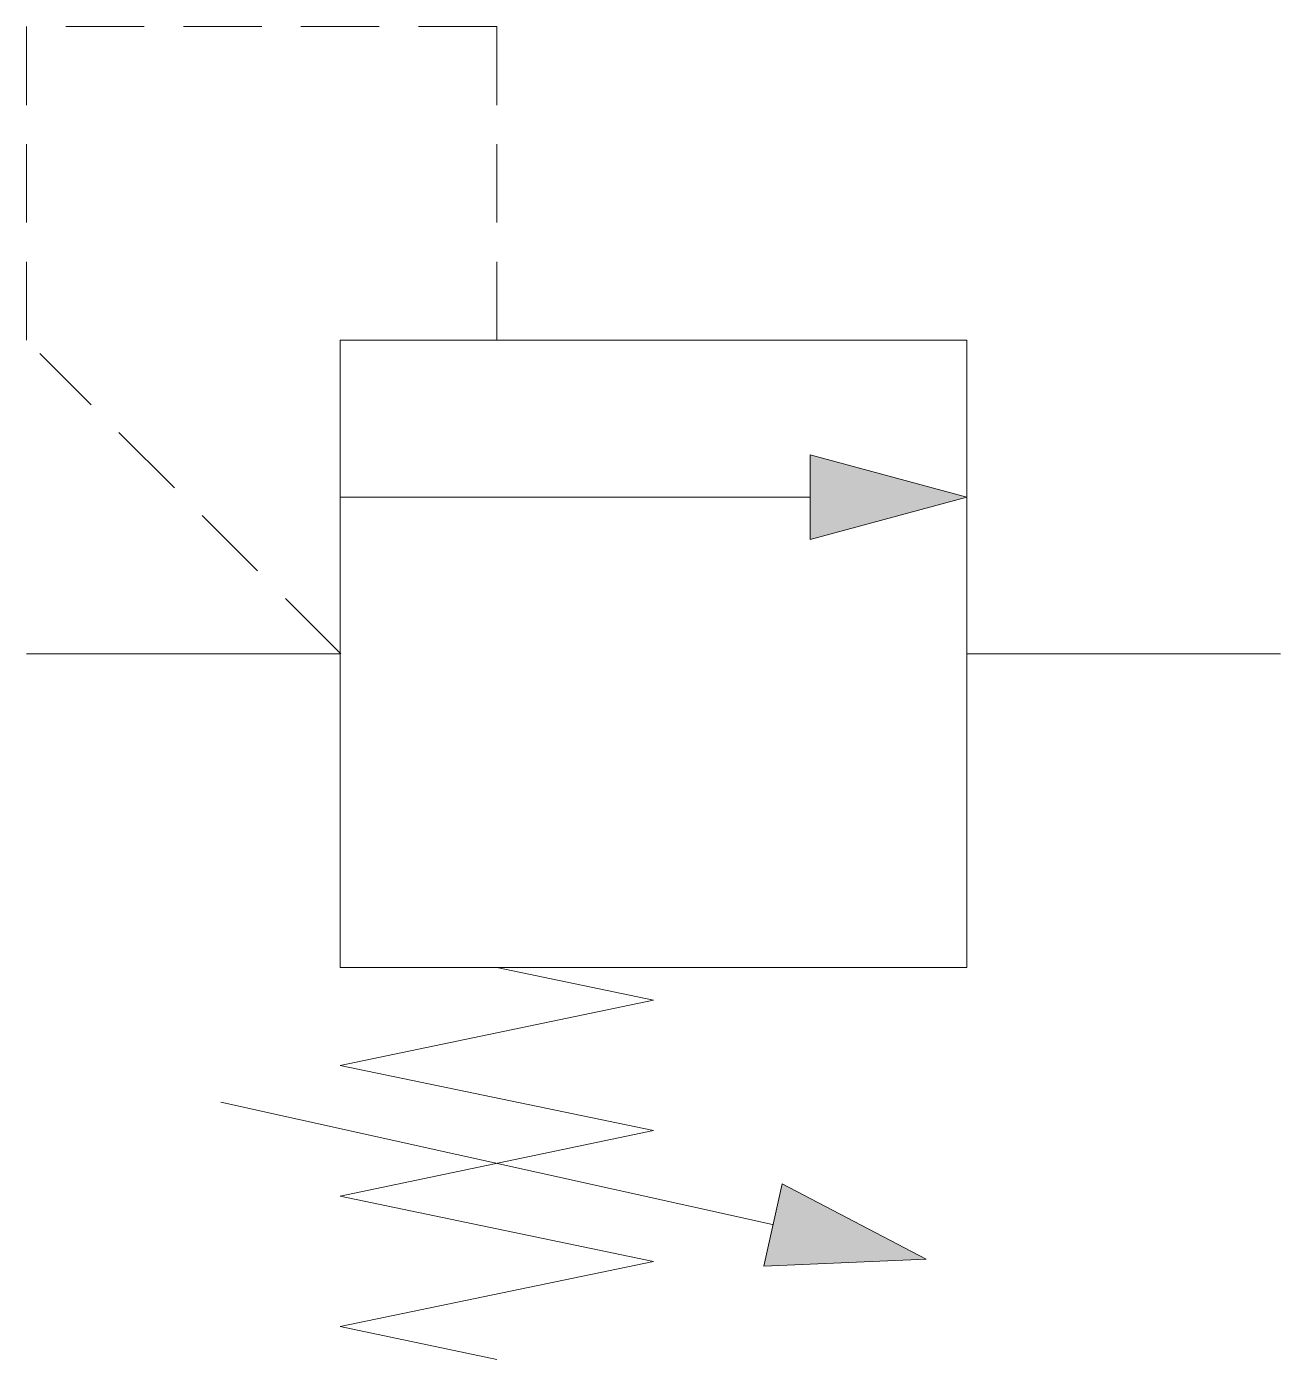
# Model space of a CAD drawing. Header units: millimetres. Extents: x 152 to 168, y 278.8 to 295.8.
import ezdxf

# ---------------------------------------------------------------- set-up
doc = ezdxf.new("R2010")
doc.units = ezdxf.units.MM
doc.linetypes.add('AutomationStudioLT3', pattern=[1.5, 1, -0.5])
doc.layers.add('Слой по умолчанию', color=7, linetype='Continuous')

# ---------------------------------------------------------------- blocks, each defined once
blk = doc.blocks.new('20261014-203528-1')
at = {"layer": 'Слой по умолчанию', "lineweight": 0}
for points in [[(10, -6), (10, -6.540002), (12, -6), (10, -5.459998), (10, -6)], [(9.640002, -14.759998), (9.409998, -15.809998), (11.480005, -15.719995), (9.640002, -14.759998)]]:
    blk.add_hatch(color=7, dxfattribs=at).paths.add_polyline_path(points)
at = {"layer": 'Слой по умолчанию', "color": 7, "linetype": 'AutomationStudioLT3', "lineweight": 5}
for points in [[(0, -4), (0, 0)], [(6, 0), (0, 0)], [(6, -4), (6, 0)], [(4.009998, -8), (0.169995, -4.169995)]]:
    blk.add_lwpolyline(points, dxfattribs=at)
at = {"layer": 'Слой по умолчанию', "color": 7, "linetype": 'Continuous', "lineweight": 5, "flags": 128}
blk.add_lwpolyline([(4, -4), (12, -4), (12, -12), (4, -12), (4, -4)], dxfattribs=at)
for points in [[(10, -6), (10, -6.540002), (12, -6), (10, -5.459998), (10, -6)], [(9.640002, -14.759998), (9.409998, -15.809998), (11.480005, -15.719995), (9.640002, -14.759998)]]:
    blk.add_lwpolyline(points, close=True, dxfattribs=at)
at = {"layer": 'Слой по умолчанию', "color": 7, "linetype": 'Continuous', "lineweight": 5}
for points in [[(10, -6), (4, -6)], [(4, -8), (0, -8)], [(16, -8), (12, -8)], [(8, -12.419995), (6, -12)], [(8, -12.419995), (4, -13.25)], [(8, -14.080005), (4, -13.25)], [(9.519995, -15.280005), (2.480005, -13.719995)], [(8, -14.080005), (4, -14.919995)], [(8, -15.75), (4, -14.919995)], [(8, -15.75), (4, -16.580005)], [(6, -17), (4, -16.580005)]]:
    blk.add_lwpolyline(points, dxfattribs=at)

msp = doc.modelspace()

# ---------------------------------------------------------------- block references
at = {"layer": 'Слой по умолчанию'}
msp.add_blockref('20261014-203528-1', (152, 295.8), dxfattribs=at)

doc.saveas('drawing.dxf')
